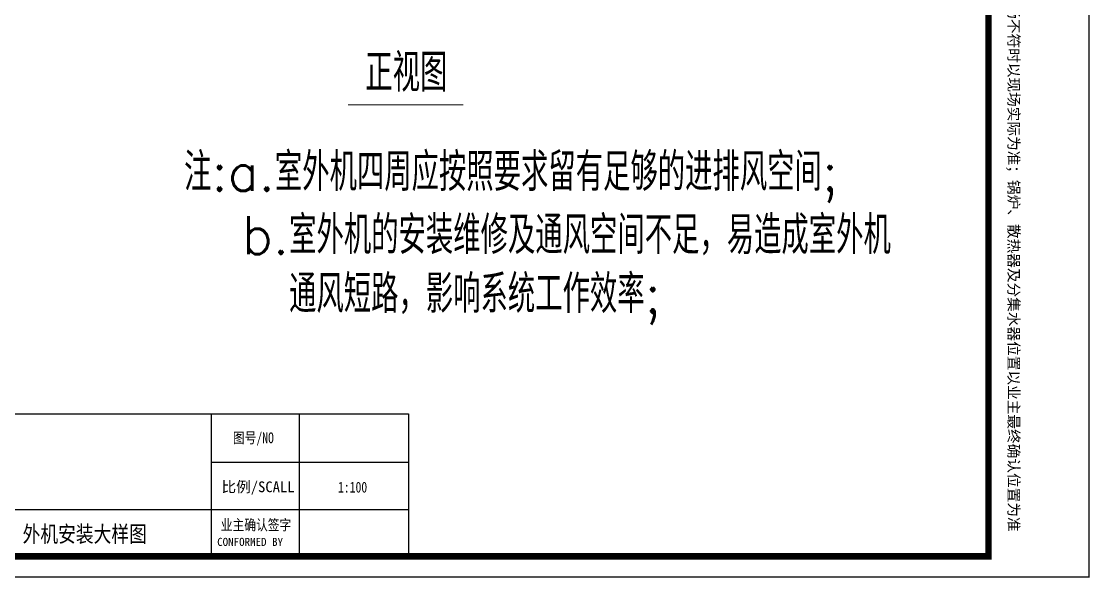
# Model space of a CAD drawing. Header units: millimetres. Extents: x -5096 to 255006, y -2833 to 77941.
# Drawn here: x 208293 to 224711, y 24560 to 33105 of the extents above; entities that cross this region are included whole.
import ezdxf

# ---------------------------------------------------------------- set-up
doc = ezdxf.new("R2010")
doc.units = ezdxf.units.MM
doc.layers.add('填充', color=7, linetype='Continuous', lineweight=9)
doc.layers.add('建筑', color=7, linetype='Continuous', lineweight=25)
doc.layers.add('墙体线', color=8, linetype='Continuous')
doc.layers.add('文字', color=7, linetype='Continuous')
doc.styles.add('-宋体', font='', dxfattribs={"width": 0.8})
doc.styles.add('_TCH_DIM', font='SIMPLEX', dxfattribs={"bigfont": 'GBCBIG'})
doc.styles.add('GS-标注', font='')
doc.styles.add('宋体', font='simhei.ttf', dxfattribs={"width": 0.8})
doc.styles.get('-宋体').set_extended_font_data('SimSun')
doc.styles.get('GS-标注').set_extended_font_data('SimSun')

# ---------------------------------------------------------------- blocks, each defined once
blk = doc.blocks.new('A$C502410BE')
at = {"layer": '建筑', "lineweight": 0}
blk.add_lwpolyline([(14309, 3308), (16077, 3308)], dxfattribs=at)
at = {"layer": '文字', "style": '_TCH_DIM'}
for s, height, p in [('正视图', 583.8, (14571, 3509)), ('注:a.室外机四周应按照要求留有足够的进排风空间;', 583.76, (11785, 1985)), ('b.室外机的安装维修及通风空间不足，易造成室外机', 583.76, (12675, 1015)), ('通风短路，影响系统工作效率;', 583.76, (13399, 111))]:
    blk.add_text(s, height=height, dxfattribs=at).set_placement(p)

msp = doc.modelspace()

# ---------------------------------------------------------------- linework, layer by layer
at = {"color": 0, "const_width": 100}
msp.add_lwpolyline([(223156.9, 45251.3), (223156.9, 24887.5), (195501.5, 24887.5), (195501.5, 45251.3), (223156.9, 45251.3)], dxfattribs=at)
at = {"layer": '填充', "color": 0, "const_width": 19.1}
msp.add_lwpolyline([(195001.5, 45569.4), (224701.5, 45569.4), (224701.5, 24569.4), (195001.5, 24569.4)], close=True, dxfattribs=at)
at = {"layer": '墙体线', "color": 8}
for p, q in [((195501.5, 27076.3), (214242.3, 27076.3)), ((211209.3, 27076.3), (211209.3, 24869.3)), ((212562.8, 27076.3), (212562.8, 24900.6)), ((214242.3, 27076.3), (214242.3, 24876.3)), ((211209.3, 26335), (214242.3, 26335)), ((205970.1, 25606.3), (214242.3, 25606.3))]:
    msp.add_line(p, q, dxfattribs=at)

# ---------------------------------------------------------------- block references
msp.add_blockref('A$C502410BE', (199008.6, 28515))

# ---------------------------------------------------------------- texts
at = {"color": 0, "linetype": 'ByBlock', "ltscale": 10, "style": 'GS-标注', "width": 0.8}
msp.add_text('外机安装大样图', height=250, dxfattribs=at).set_placement((208312.2, 25105.2))
at = {"color": 0, "ltscale": 10, "char_height": 165, "attachment_point": 1, "style": '宋体'}
for s, insert in [('{\\fSimSun|b0|i0|c134|p2; 图号/NO }', (211455.2, 26789.9)), ('{\\fSimSun|b0|i0|c134|p2;\\W1;比例/SCALL}', (211368.4, 26037.2)), ('{\\fSimSun|b0|i0|c134|p2;1:100}', (213159.2, 26031.9))]:
    msp.add_mtext(s, dxfattribs=dict(at, insert=insert))
at = {"color": 0, "style": '-宋体'}
for s, insert, char_height, width, attachment_point in [('{\\fSimSun|b0|i0|c134|p2;业主确认签字}', (211899.7, 25360.2), 165.471, 1583.895, 5), ('{\\fSimSun|b0|i0|c134|p2;\\W1;CONFORMED BY}', (211302.4, 25170.6), 124, 1853.924, 1)]:
    msp.add_mtext(s, dxfattribs=dict(at, insert=insert, char_height=char_height, width=width, attachment_point=attachment_point))
at = {"layer": '填充', "color": 0, "insert": (223627.5, 35844.3), "char_height": 165, "width": 12285.642, "attachment_point": 1, "rotation": 270, "style": '-宋体'}
msp.add_mtext('{\\fSimSun|b0|i0|c134|p2;\\W1;此图仅供参考，尺寸与现场不符时以现场实际为准；锅炉、散热器及分集水器位置以业主最终确认位置为准}', dxfattribs=at)

doc.saveas('drawing.dxf')
